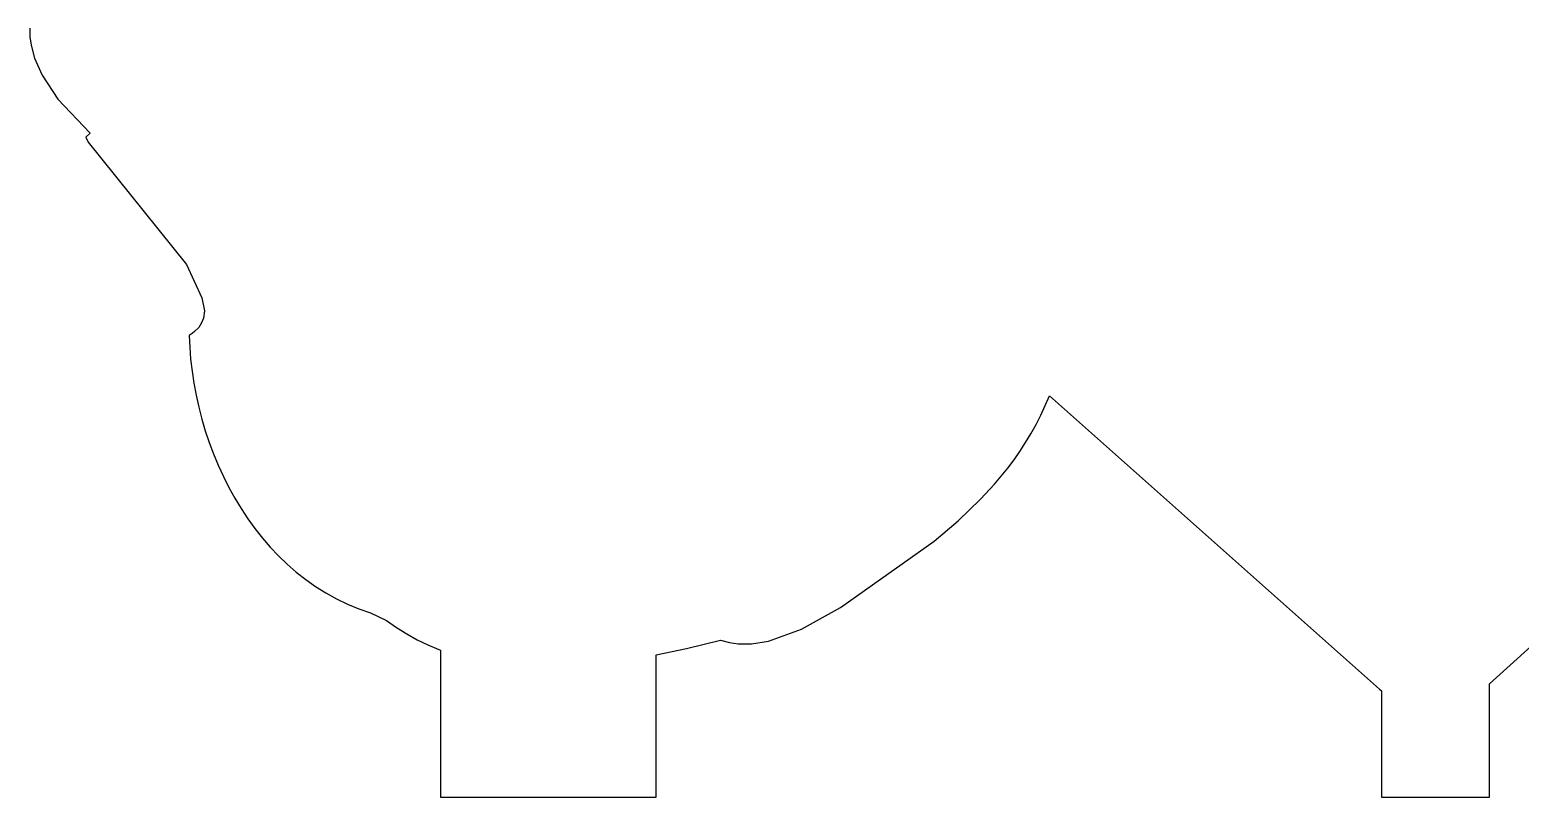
# Model space of a CAD drawing. Extents: x 1245 to 1830, y 1052 to 1456.
# Drawn here: x 1553.6 to 1691.7, y 1156.2 to 1227.4 of the extents above; entities that cross this region are included whole.
import ezdxf

# ---------------------------------------------------------------- set-up
doc = ezdxf.new("R2010")
doc.units = 0
doc.layers.add('color#3f3f3fff', color=1, linetype='CONTINUOUS')

msp = doc.modelspace()

# ---------------------------------------------------------------- linework, layer by layer
at = {"layer": 'color#3f3f3fff'}
msp.add_lwpolyline([(1553.56, 1227.51), (1553.57, 1226.71), (1553.67, 1225.92), (1554, 1224.72), (1554.69, 1223.15), (1556.16, 1220.92), (1559.15, 1217.77), (1558.74, 1217.39), (1558.98, 1216.93), (1568.07, 1205.58), (1569.52, 1202.51), (1569.74, 1201.3), (1569.65, 1200.61), (1569.49, 1200.18), (1569.22, 1199.76), (1568.83, 1199.37), (1568.6, 1199.19), (1568.32, 1199.01), (1568.38, 1197.91), (1568.47, 1196.8), (1568.6, 1195.69), (1568.77, 1194.58), (1568.98, 1193.47), (1569.22, 1192.37), (1569.51, 1191.26), (1569.83, 1190.17), (1570.19, 1189.09), (1570.59, 1188.02), (1571.03, 1186.97), (1571.5, 1185.93), (1572.01, 1184.92), (1572.56, 1183.92), (1573.14, 1182.95), (1573.76, 1182.01), (1574.42, 1181.1), (1575.12, 1180.22), (1575.85, 1179.37), (1576.62, 1178.56), (1577.42, 1177.79), (1578.26, 1177.05), (1579.14, 1176.37), (1580.05, 1175.72), (1581, 1175.13), (1581.98, 1174.58), (1583, 1174.09), (1584.06, 1173.65), (1585.15, 1173.28), (1586.62, 1172.57), (1587.55, 1171.91), (1588.5, 1171.32), (1589.47, 1170.78), (1590.47, 1170.3), (1591.48, 1169.88), (1591.64, 1169.82), (1591.64, 1156.18), (1591.64, 1156.18), (1611.64, 1156.18), (1611.64, 1169.37), (1614.44, 1169.96), (1617.59, 1170.76), (1618.42, 1170.54), (1619.24, 1170.42), (1620.46, 1170.4), (1622.05, 1170.64), (1625.1, 1171.78), (1628.7, 1173.77), (1637.39, 1179.94), (1639.61, 1181.82), (1641.69, 1183.82), (1643, 1185.23), (1644.22, 1186.71), (1644.8, 1187.48), (1645.35, 1188.26), (1645.87, 1189.07), (1646.37, 1189.89), (1646.84, 1190.74), (1647.29, 1191.61), (1647.7, 1192.5), (1648.08, 1193.42), (1678.69, 1166.2), (1678.87, 1166.06), (1678.87, 1156.18), (1688.87, 1156.18), (1688.87, 1166.7), (1719.98, 1194.84)], dxfattribs=at)

doc.saveas('drawing.dxf')
